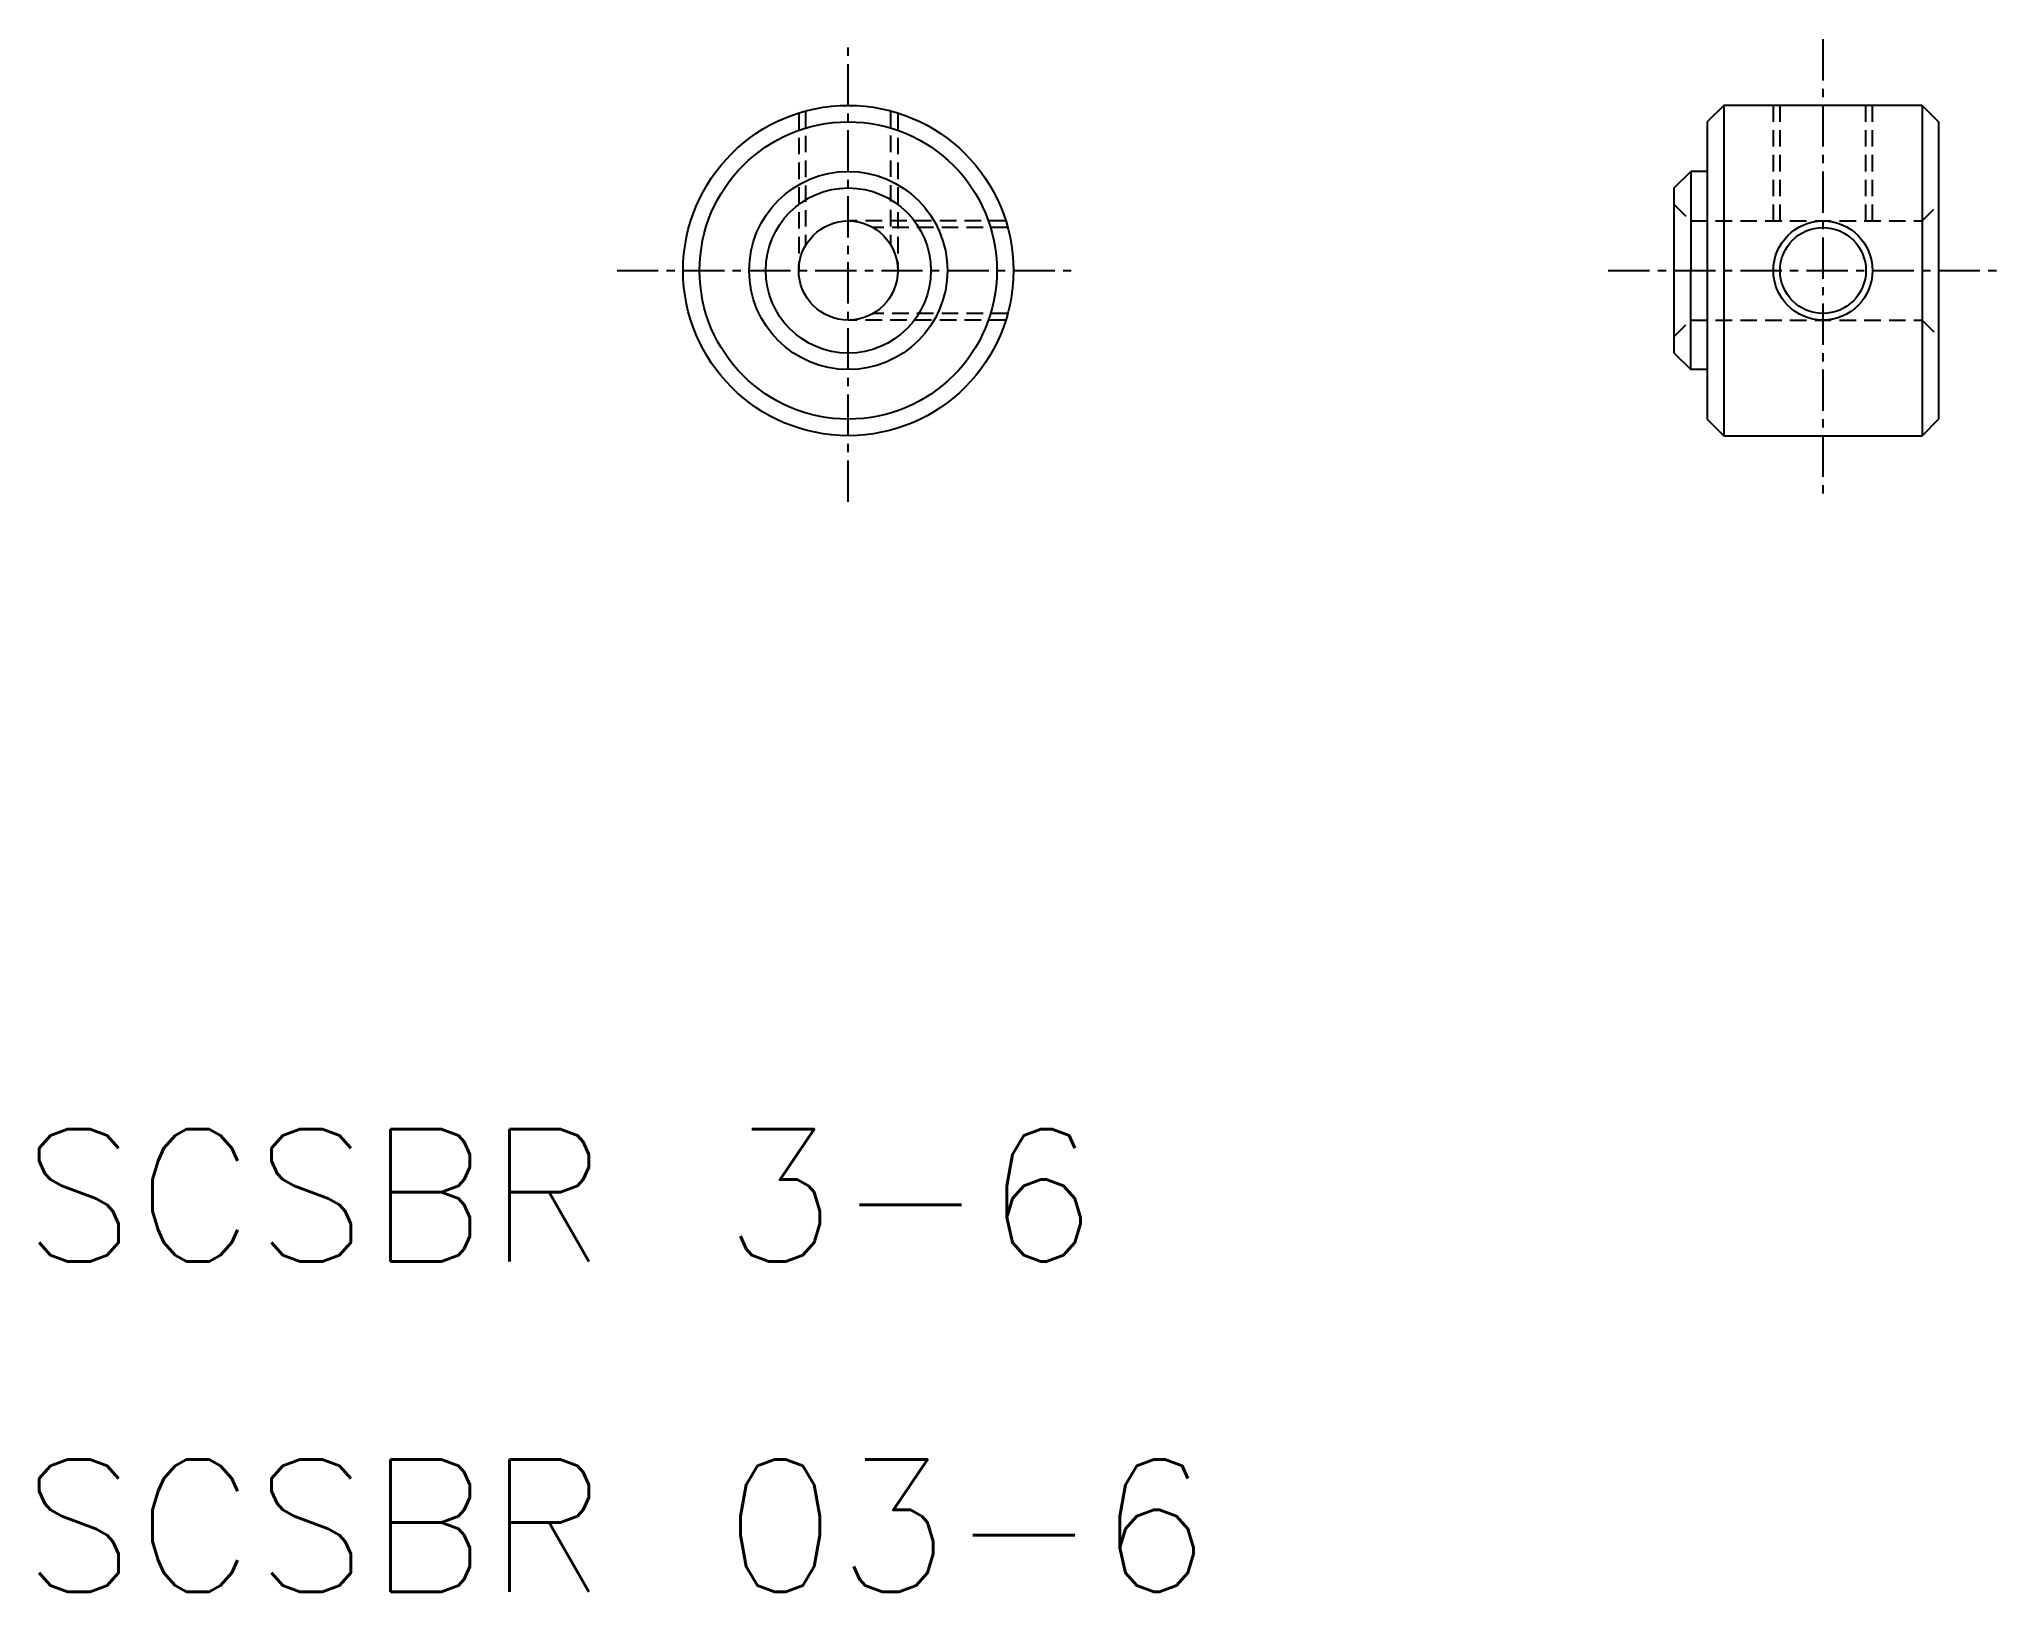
# Model space of a CAD drawing. Extents: x 272.8 to 332.3, y 67.2 to 114.2.
import ezdxf

# ---------------------------------------------------------------- set-up
doc = ezdxf.new("R2010")
doc.units = 0
doc.linetypes.add('CENTER', pattern=[2, 1.25, -0.25, 0.25, -0.25])
doc.linetypes.add('DASHED', pattern=[0.75, 0.5, -0.25])
doc.layers.get('0').update_dxf_attribs({"linetype": 'CONTINUOUS'})
doc.layers.add('CENTER', color=1, linetype='CENTER')
doc.styles.get("Standard").update_dxf_attribs({"font": 'txt.shx', "bigfont": 'bigfont.shx'})

msp = doc.modelspace()

# ---------------------------------------------------------------- linework, layer by layer
at = {"color": 3, "linetype": 'DASHED'}
for p, q in [((295.821, 112.017), (295.821, 107.247)), ((296.021, 112.076), (296.021, 107.996)), ((298.596, 112.082), (298.596, 108.038)), ((298.821, 112.017), (298.821, 107.247)), ((325.321, 108.747), (325.321, 112.247)), ((325.521, 108.747), (325.521, 112.247)), ((328.121, 108.747), (328.121, 112.247)), ((328.321, 108.747), (328.321, 112.247)), ((322.321, 109.247), (322.821, 108.747)), ((329.821, 108.747), (330.321, 109.247)), ((302.091, 108.747), (297.321, 108.747)), ((302.149, 108.547), (298.069, 108.547)), ((322.821, 108.747), (329.821, 108.747)), ((302.149, 105.947), (298.069, 105.947)), ((302.091, 105.747), (297.321, 105.747)), ((322.321, 105.247), (322.821, 105.747)), ((322.821, 105.747), (329.821, 105.747)), ((329.821, 105.747), (330.321, 105.247))]:
    msp.add_line(p, q, dxfattribs=at)
at = {"color": 7, "linetype": 'CONTINUOUS'}
for p, q in [((323.821, 112.247), (323.321, 111.747)), ((329.821, 112.247), (323.821, 112.247)), ((323.821, 112.247), (323.821, 102.247)), ((329.821, 112.247), (330.321, 111.747)), ((329.821, 112.247), (329.821, 102.247)), ((323.321, 111.747), (323.321, 102.747)), ((330.321, 111.747), (330.321, 102.747)), ((322.321, 109.747), (322.821, 110.247)), ((323.321, 110.247), (322.821, 110.247)), ((322.821, 110.247), (322.821, 107.247)), ((322.321, 104.747), (322.321, 109.747)), ((322.821, 104.247), (322.821, 107.247)), ((322.321, 104.747), (322.821, 104.247)), ((323.321, 104.247), (322.821, 104.247)), ((323.321, 102.747), (323.821, 102.247)), ((329.821, 102.247), (330.321, 102.747)), ((323.821, 102.247), (329.821, 102.247))]:
    msp.add_line(p, q, dxfattribs=at)
for centre, radius in [((297.321, 107.247), 5), ((297.321, 107.247), 4.5), ((297.321, 107.247), 3), ((297.321, 107.247), 2.5), ((297.321, 107.247), 1.5), ((326.821, 107.247), 1.3)]:
    msp.add_circle(centre, radius, dxfattribs=at)
at = {"color": 3, "linetype": 'CONTINUOUS'}
msp.add_circle((326.821, 107.247), 1.5, dxfattribs=at)
at = {"layer": 'CENTER', "color": 1, "linetype": 'CENTER'}
for p, q in [((297.321, 100.247), (297.321, 114.247)), ((326.821, 114.247), (326.821, 100.247)), ((290.321, 107.247), (304.321, 107.247)), ((320.321, 107.247), (332.321, 107.247))]:
    msp.add_line(p, q, dxfattribs=at)

# ---------------------------------------------------------------- texts
at = {"color": 7, "linetype": 'CONTINUOUS'}
for s, p in [('SCSBR 3-6', (272.321, 77.247)), ('SCSBR 03-6', (272.321, 67.247))]:
    msp.add_text(s, height=4, dxfattribs=at).set_placement(p)

doc.saveas('drawing.dxf')
